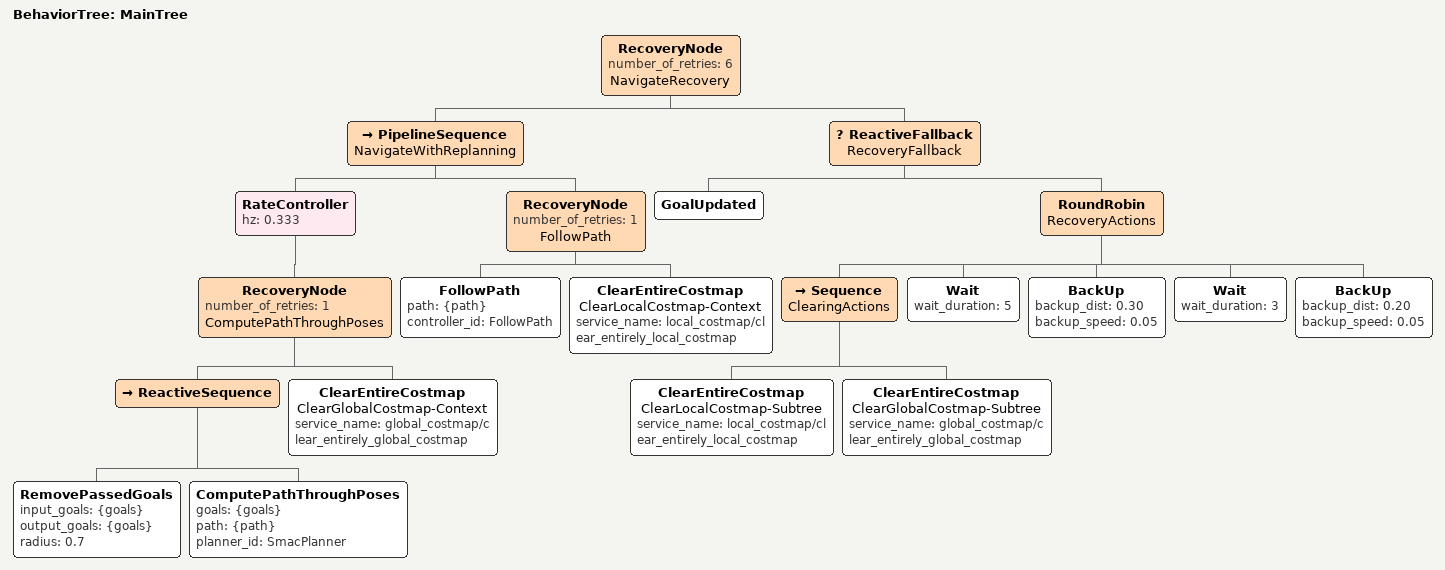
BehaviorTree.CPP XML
<!--
  Navigate through poses with replanning and recovery, without Spin recovery.
  Based on nav2_bt_navigator/navigate_through_poses_w_replanning_and_recovery.xml
-->
<root main_tree_to_execute="MainTree">
  <BehaviorTree ID="MainTree">
    <RecoveryNode number_of_retries="6" name="NavigateRecovery">
      <PipelineSequence name="NavigateWithReplanning">
        <RateController hz="0.333">
          <RecoveryNode number_of_retries="1" name="ComputePathThroughPoses">
            <ReactiveSequence>
              <RemovePassedGoals input_goals="{goals}" output_goals="{goals}" radius="0.7"/>
              <ComputePathThroughPoses goals="{goals}" path="{path}" planner_id="SmacPlanner"/>
            </ReactiveSequence>
            <ClearEntireCostmap name="ClearGlobalCostmap-Context" service_name="global_costmap/clear_entirely_global_costmap"/>
          </RecoveryNode>
        </RateController>
        <RecoveryNode number_of_retries="1" name="FollowPath">
          <FollowPath path="{path}" controller_id="FollowPath"/>
          <ClearEntireCostmap name="ClearLocalCostmap-Context" service_name="local_costmap/clear_entirely_local_costmap"/>
        </RecoveryNode>
      </PipelineSequence>
      <ReactiveFallback name="RecoveryFallback">
        <GoalUpdated/>
        <RoundRobin name="RecoveryActions">
          <Sequence name="ClearingActions">
            <ClearEntireCostmap name="ClearLocalCostmap-Subtree" service_name="local_costmap/clear_entirely_local_costmap"/>
            <ClearEntireCostmap name="ClearGlobalCostmap-Subtree" service_name="global_costmap/clear_entirely_global_costmap"/>
          </Sequence>
          <Wait wait_duration="5"/>
          <BackUp backup_dist="0.30" backup_speed="0.05"/>
          <Wait wait_duration="3"/>
          <BackUp backup_dist="0.20" backup_speed="0.05"/>
        </RoundRobin>
      </ReactiveFallback>
    </RecoveryNode>
  </BehaviorTree>
</root>
